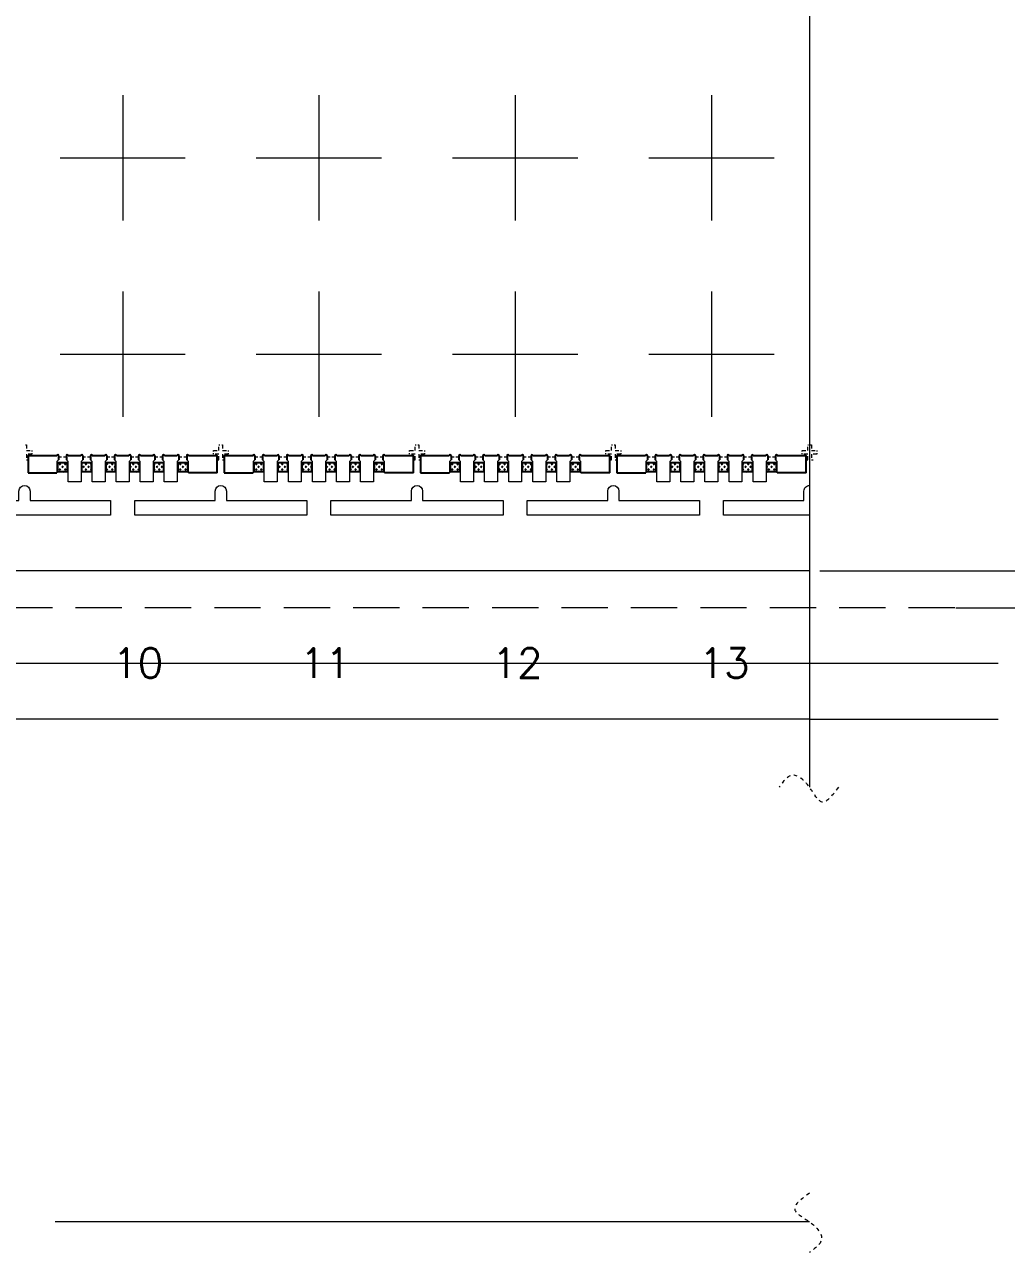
# Model space of a CAD drawing. Extents: x 2505 to 2922, y -308 to -10.
# Drawn here: x 2656.03 to 2682.55, y -166.75 to -133.6 of the extents above; entities that cross this region are included whole.
import ezdxf

# ---------------------------------------------------------------- set-up
doc = ezdxf.new("R2010")
doc.units = 0
doc.header["$LTSCALE"] = 5
doc.header["$MEASUREMENT"] = 0
doc.header["$PDMODE"] = 3
for name, pattern in [('CENTER', [2, 1.25, -0.25, 0.25, -0.25]), ('HIDDEN', [0.375, 0.25, -0.125]), ('HIDDEN2', [4.7625, 3.175, -1.5875])]:
    doc.linetypes.add(name, pattern=pattern)
doc.layers.get('0').update_dxf_attribs({"linetype": 'CONTINUOUS'})
doc.layers.get('Defpoints').update_dxf_attribs({"linetype": 'CONTINUOUS'})
for name, color, linetype in [('1', 7, 'CONTINUOUS'), ('1D', 4, 'CONTINUOUS'), ('DIM', 4, 'CONTINUOUS'), ('PLATING', 3, 'CONTINUOUS'), ('中心线', 1, 'CENTER')]:
    doc.layers.add(name, color=color, linetype=linetype)
doc.styles.get("Standard").update_dxf_attribs({"font": 'romans.shx', "bigfont": 'bigfont.shx'})
doc.dimstyles.new('ISO-25', dxfattribs={"dimtxt": 0.13, "dimasz": 0.12, "dimexe": 0.025, "dimexo": 0.025, "dimgap": 0.025, "dimtad": 1, "dimdsep": 46, "dimtxsty": 'Standard', "dimcen": 2.5, "dimadec": 0, "dimazin": 0, "dimtfac": 1, "dimtmove": 0, "dimatfit": 3, "dimfxl": 1, "dimtfill": 1, "dimarcsym": 0})

# ---------------------------------------------------------------- blocks, each defined once
blk = doc.blocks.new('*D205')
at = {"layer": 'Defpoints', "color": 0}
for p in [(2681.155, -77.349), (2681.155, -149.349), (2699.95, -149.349)]:
    blk.add_point(p, dxfattribs=at)
at = {"layer": 'DIM', "color": 0, "lineweight": 0}
for p, q in [((2681.18, -77.349), (2699.975, -77.349)), ((2699.95, -79.349), (2699.95, -97.646)), ((2699.95, -147.349), (2699.95, -129.053)), ((2681.18, -149.349), (2699.975, -149.349))]:
    blk.add_line(p, q, dxfattribs=at)
at = {"layer": 'DIM', "color": 0}
for points in [[(2700.284, -79.349), (2699.617, -79.349), (2699.95, -77.349)], [(2699.617, -147.349), (2700.284, -147.349), (2699.95, -149.349)]]:
    blk.add_solid(points, dxfattribs=at)
at = {"layer": 'DIM', "color": 0, "lineweight": 0, "insert": (2699.95, -113.349), "char_height": 1.5, "attachment_point": 5, "rotation": 90, "bg_fill": 3, "box_fill_scale": 1.25, "bg_fill_color": 257, "bg_fill_transparency": 0}
blk.add_mtext('72.000%%P0.500(TAPE WIDTH)', dxfattribs=at)

msp = doc.modelspace()

# ---------------------------------------------------------------- hatches: boundary and pattern name
at = {"layer": 'PLATING', "lineweight": -3}
h = msp.add_hatch(dxfattribs=at)
h.set_pattern_fill('CROSS', color=3, scale=0.1)
h.set_pattern_definition([(45, (166.32963, -97.89904), (-0.070710678, 0.070710678), [0.05, -0.05]), (135, (166.36498, -97.89904), (-0.070710678, -0.070710678), [0.05, -0.05])])
h.paths.add_polyline_path([(2658.229, -145.6745), (2658.229, -145.4245), (2658.479, -145.4245), (2658.479, -145.6745)])
h.paths.add_polyline_path([(2657.579, -145.6745), (2657.579, -145.4245), (2657.829, -145.4245), (2657.829, -145.6745)])
h.paths.add_polyline_path([(2659.529, -145.6745), (2659.529, -145.4245), (2659.779, -145.4245), (2659.779, -145.6745)])
h.paths.add_polyline_path([(2656.929, -145.6745), (2656.929, -145.4245), (2657.179, -145.4245), (2657.179, -145.6745)])
h.paths.add_polyline_path([(2660.179, -145.6745), (2660.179, -145.4245), (2660.429, -145.4245), (2660.429, -145.6745)])
h.paths.add_polyline_path([(2658.879, -145.6745), (2658.879, -145.4245), (2659.129, -145.4245), (2659.129, -145.6745)])
h = msp.add_hatch(dxfattribs=at)
h.set_pattern_fill('CROSS', color=3, scale=0.1)
h.set_pattern_definition([(45, (171.62963, -97.89904), (-0.070710678, 0.070710678), [0.05, -0.05]), (135, (171.66498, -97.89904), (-0.070710678, -0.070710678), [0.05, -0.05])])
h.paths.add_polyline_path([(2663.529, -145.6745), (2663.529, -145.4245), (2663.779, -145.4245), (2663.779, -145.6745)])
h.paths.add_polyline_path([(2662.879, -145.6745), (2662.879, -145.4245), (2663.129, -145.4245), (2663.129, -145.6745)])
h.paths.add_polyline_path([(2664.829, -145.6745), (2664.829, -145.4245), (2665.079, -145.4245), (2665.079, -145.6745)])
h.paths.add_polyline_path([(2662.229, -145.6745), (2662.229, -145.4245), (2662.479, -145.4245), (2662.479, -145.6745)])
h.paths.add_polyline_path([(2665.479, -145.6745), (2665.479, -145.4245), (2665.729, -145.4245), (2665.729, -145.6745)])
h.paths.add_polyline_path([(2664.179, -145.6745), (2664.179, -145.4245), (2664.429, -145.4245), (2664.429, -145.6745)])
h = msp.add_hatch(dxfattribs=at)
h.set_pattern_fill('CROSS', color=3, scale=0.1)
h.set_pattern_definition([(45, (176.92963, -97.89904), (-0.070710678, 0.070710678), [0.05, -0.05]), (135, (176.96498, -97.89904), (-0.070710678, -0.070710678), [0.05, -0.05])])
h.paths.add_polyline_path([(2668.829, -145.6745), (2668.829, -145.4245), (2669.079, -145.4245), (2669.079, -145.6745)])
h.paths.add_polyline_path([(2668.179, -145.6745), (2668.179, -145.4245), (2668.429, -145.4245), (2668.429, -145.6745)])
h.paths.add_polyline_path([(2670.129, -145.6745), (2670.129, -145.4245), (2670.379, -145.4245), (2670.379, -145.6745)])
h.paths.add_polyline_path([(2667.529, -145.6745), (2667.529, -145.4245), (2667.779, -145.4245), (2667.779, -145.6745)])
h.paths.add_polyline_path([(2670.779, -145.6745), (2670.779, -145.4245), (2671.029, -145.4245), (2671.029, -145.6745)])
h.paths.add_polyline_path([(2669.479, -145.6745), (2669.479, -145.4245), (2669.729, -145.4245), (2669.729, -145.6745)])
h = msp.add_hatch(dxfattribs=at)
h.set_pattern_fill('CROSS', color=3, scale=0.1)
h.set_pattern_definition([(45, (182.22963, -97.89904), (-0.070710678, 0.070710678), [0.05, -0.05]), (135, (182.26498, -97.89904), (-0.070710678, -0.070710678), [0.05, -0.05])])
h.paths.add_polyline_path([(2674.129, -145.6745), (2674.129, -145.4245), (2674.379, -145.4245), (2674.379, -145.6745)])
h.paths.add_polyline_path([(2673.479, -145.6745), (2673.479, -145.4245), (2673.729, -145.4245), (2673.729, -145.6745)])
h.paths.add_polyline_path([(2675.429, -145.6745), (2675.429, -145.4245), (2675.679, -145.4245), (2675.679, -145.6745)])
h.paths.add_polyline_path([(2672.829, -145.6745), (2672.829, -145.4245), (2673.079, -145.4245), (2673.079, -145.6745)])
h.paths.add_polyline_path([(2676.079, -145.6745), (2676.079, -145.4245), (2676.329, -145.4245), (2676.329, -145.6745)])
h.paths.add_polyline_path([(2674.779, -145.6745), (2674.779, -145.4245), (2675.029, -145.4245), (2675.029, -145.6745)])

# ---------------------------------------------------------------- linework, layer by layer
at = {"color": 6, "lineweight": 0}
msp.add_line((2677.229, -72.9422, -0.0325), (2677.229, -154.1903, -0.0325), dxfattribs=at)
for p, q in [((2656.949, -145.2445, -0.0325), (2656.949, -145.3495, -0.0325)), ((2657.159, -145.2445, -0.0325), (2657.159, -145.3495, -0.0325)), ((2657.599, -145.2445, -0.0325), (2657.599, -145.3495, -0.0325)), ((2657.809, -145.2445, -0.0325), (2657.809, -145.3495, -0.0325)), ((2658.249, -145.2445, -0.0325), (2658.249, -145.3495, -0.0325)), ((2658.459, -145.2445, -0.0325), (2658.459, -145.3495, -0.0325)), ((2658.899, -145.2445, -0.0325), (2658.899, -145.3495, -0.0325)), ((2659.109, -145.2445, -0.0325), (2659.109, -145.3495, -0.0325)), ((2659.549, -145.2445, -0.0325), (2659.549, -145.3495, -0.0325)), ((2659.759, -145.2445, -0.0325), (2659.759, -145.3495, -0.0325)), ((2660.199, -145.2445, -0.0325), (2660.199, -145.3495, -0.0325)), ((2660.409, -145.2445, -0.0325), (2660.409, -145.3495, -0.0325)), ((2662.249, -145.2445, -0.0325), (2662.249, -145.3495, -0.0325)), ((2662.459, -145.2445, -0.0325), (2662.459, -145.3495, -0.0325)), ((2662.899, -145.2445, -0.0325), (2662.899, -145.3495, -0.0325)), ((2663.109, -145.2445, -0.0325), (2663.109, -145.3495, -0.0325)), ((2663.549, -145.2445, -0.0325), (2663.549, -145.3495, -0.0325)), ((2663.759, -145.2445, -0.0325), (2663.759, -145.3495, -0.0325)), ((2664.199, -145.2445, -0.0325), (2664.199, -145.3495, -0.0325)), ((2664.409, -145.2445, -0.0325), (2664.409, -145.3495, -0.0325)), ((2664.849, -145.2445, -0.0325), (2664.849, -145.3495, -0.0325)), ((2665.059, -145.2445, -0.0325), (2665.059, -145.3495, -0.0325)), ((2665.499, -145.2445, -0.0325), (2665.499, -145.3495, -0.0325)), ((2665.709, -145.2445, -0.0325), (2665.709, -145.3495, -0.0325)), ((2667.549, -145.2445, -0.0325), (2667.549, -145.3495, -0.0325)), ((2667.759, -145.2445, -0.0325), (2667.759, -145.3495, -0.0325)), ((2668.199, -145.2445, -0.0325), (2668.199, -145.3495, -0.0325)), ((2668.409, -145.2445, -0.0325), (2668.409, -145.3495, -0.0325)), ((2668.849, -145.2445, -0.0325), (2668.849, -145.3495, -0.0325)), ((2669.059, -145.2445, -0.0325), (2669.059, -145.3495, -0.0325)), ((2669.499, -145.2445, -0.0325), (2669.499, -145.3495, -0.0325)), ((2669.709, -145.2445, -0.0325), (2669.709, -145.3495, -0.0325)), ((2670.149, -145.2445, -0.0325), (2670.149, -145.3495, -0.0325)), ((2670.359, -145.2445, -0.0325), (2670.359, -145.3495, -0.0325)), ((2670.799, -145.2445, -0.0325), (2670.799, -145.3495, -0.0325)), ((2671.009, -145.2445, -0.0325), (2671.009, -145.3495, -0.0325)), ((2672.849, -145.2445, -0.0325), (2672.849, -145.3495, -0.0325)), ((2673.059, -145.2445, -0.0325), (2673.059, -145.3495, -0.0325)), ((2673.499, -145.2445, -0.0325), (2673.499, -145.3495, -0.0325)), ((2673.709, -145.2445, -0.0325), (2673.709, -145.3495, -0.0325)), ((2674.149, -145.2445, -0.0325), (2674.149, -145.3495, -0.0325)), ((2674.359, -145.2445, -0.0325), (2674.359, -145.3495, -0.0325)), ((2674.799, -145.2445, -0.0325), (2674.799, -145.3495, -0.0325)), ((2675.009, -145.2445, -0.0325), (2675.009, -145.3495, -0.0325)), ((2675.449, -145.2445, -0.0325), (2675.449, -145.3495, -0.0325)), ((2675.659, -145.2445, -0.0325), (2675.659, -145.3495, -0.0325)), ((2676.099, -145.2445, -0.0325), (2676.099, -145.3495, -0.0325)), ((2676.309, -145.2445, -0.0325), (2676.309, -145.3495, -0.0325)), ((2656.124, -145.6995, -0.0325), (2656.904, -145.6995, -0.0325)), ((2661.234, -145.6995, -0.0325), (2660.454, -145.6995, -0.0325)), ((2661.424, -145.6995, -0.0325), (2662.204, -145.6995, -0.0325)), ((2666.534, -145.6995, -0.0325), (2665.754, -145.6995, -0.0325)), ((2666.724, -145.6995, -0.0325), (2667.504, -145.6995, -0.0325)), ((2671.834, -145.6995, -0.0325), (2671.054, -145.6995, -0.0325)), ((2672.024, -145.6995, -0.0325), (2672.804, -145.6995, -0.0325)), ((2677.134, -145.6995, -0.0325), (2676.354, -145.6995, -0.0325))]:
    msp.add_line(p, q)
at = {"lineweight": 0, "elevation": -0.0325}
for points in [[(2677.229, -152.3495), (2601.729, -152.3495), (2600.729, -151.3495), (2600.729, -140.8495), (2601.329, -140.8495, 0.4142136), (2601.729, -140.4495), (2601.729, -121.2495, 0.4142136), (2601.329, -120.8495), (2600.729, -120.8495), (2600.729, -105.8495), (2601.329, -105.8495, 0.4142136), (2601.729, -105.4495), (2601.729, -86.2495, 0.4142136), (2601.329, -85.8495), (2600.729, -85.8495), (2600.729, -75.3495), (2601.729, -74.3495), (2677.229, -74.3495)], [(2677.229, -146.8495), (2674.904, -146.8495), (2674.904, -146.4495), (2677.079, -146.4495), (2677.079, -146.1945, -0.4142136), (2677.229, -146.0445, -0.4142136)]]:
    msp.add_lwpolyline(points, format="xyb", dxfattribs=at)
at = {"color": 1, "lineweight": 0, "elevation": -0.0325}
msp.add_lwpolyline([(2677.229, -148.3495), (2605.229, -148.3495), (2605.229, -78.3495), (2677.229, -78.3495)], dxfattribs=at)
at = {"elevation": -0.0325}
for points in [[(2656.899, -145.2445), (2656.124, -145.2445), (2656.124, -145.6995)], [(2657.549, -145.2445), (2657.209, -145.2445)], [(2658.199, -145.2445), (2657.859, -145.2445)], [(2658.849, -145.2445), (2658.509, -145.2445)], [(2659.499, -145.2445), (2659.159, -145.2445)], [(2660.149, -145.2445), (2659.809, -145.2445)], [(2661.234, -145.6995), (2661.234, -145.2445), (2660.459, -145.2445)], [(2662.199, -145.2445), (2661.424, -145.2445), (2661.424, -145.6995)], [(2662.849, -145.2445), (2662.509, -145.2445)], [(2663.499, -145.2445), (2663.159, -145.2445)], [(2664.149, -145.2445), (2663.809, -145.2445)], [(2664.799, -145.2445), (2664.459, -145.2445)], [(2665.449, -145.2445), (2665.109, -145.2445)], [(2666.534, -145.6995), (2666.534, -145.2445), (2665.759, -145.2445)], [(2667.499, -145.2445), (2666.724, -145.2445), (2666.724, -145.6995)], [(2668.149, -145.2445), (2667.809, -145.2445)], [(2668.799, -145.2445), (2668.459, -145.2445)], [(2669.449, -145.2445), (2669.109, -145.2445)], [(2670.099, -145.2445), (2669.759, -145.2445)], [(2670.749, -145.2445), (2670.409, -145.2445)], [(2671.834, -145.6995), (2671.834, -145.2445), (2671.059, -145.2445)], [(2672.799, -145.2445), (2672.024, -145.2445), (2672.024, -145.6995)], [(2673.449, -145.2445), (2673.109, -145.2445)], [(2674.099, -145.2445), (2673.759, -145.2445)], [(2674.749, -145.2445), (2674.409, -145.2445)], [(2675.399, -145.2445), (2675.059, -145.2445)], [(2676.049, -145.2445), (2675.709, -145.2445)], [(2677.134, -145.6995), (2677.134, -145.2445), (2676.359, -145.2445)]]:
    msp.add_lwpolyline(points, dxfattribs=at)
at = {"lineweight": 0, "elevation": -0.0325}
for points in [[(2655.879, -146.1945, -1), (2656.179, -146.1945), (2656.179, -146.4495), (2658.354, -146.4495), (2658.354, -146.8495), (2653.704, -146.8495), (2653.704, -146.4495), (2655.879, -146.4495)], [(2661.179, -146.1945, -1), (2661.479, -146.1945), (2661.479, -146.4495), (2663.654, -146.4495), (2663.654, -146.8495), (2659.004, -146.8495), (2659.004, -146.4495), (2661.179, -146.4495)], [(2666.479, -146.1945, -1), (2666.779, -146.1945), (2666.779, -146.4495), (2668.954, -146.4495), (2668.954, -146.8495), (2664.304, -146.8495), (2664.304, -146.4495), (2666.479, -146.4495)], [(2671.779, -146.1945, -1), (2672.079, -146.1945), (2672.079, -146.4495), (2674.254, -146.4495), (2674.254, -146.8495), (2669.604, -146.8495), (2669.604, -146.4495), (2671.779, -146.4495)]]:
    msp.add_lwpolyline(points, format="xyb", close=True, dxfattribs=at)
for centre in [(2656.924, -145.2445, -0.0325), (2657.184, -145.2445, -0.0325), (2657.574, -145.2445, -0.0325), (2657.834, -145.2445, -0.0325), (2658.224, -145.2445, -0.0325), (2658.484, -145.2445, -0.0325), (2658.874, -145.2445, -0.0325), (2659.134, -145.2445, -0.0325), (2659.524, -145.2445, -0.0325), (2659.784, -145.2445, -0.0325), (2660.174, -145.2445, -0.0325), (2660.434, -145.2445, -0.0325), (2662.224, -145.2445, -0.0325), (2662.484, -145.2445, -0.0325), (2662.874, -145.2445, -0.0325), (2663.134, -145.2445, -0.0325), (2663.524, -145.2445, -0.0325), (2663.784, -145.2445, -0.0325), (2664.174, -145.2445, -0.0325), (2664.434, -145.2445, -0.0325), (2664.824, -145.2445, -0.0325), (2665.084, -145.2445, -0.0325), (2665.474, -145.2445, -0.0325), (2665.734, -145.2445, -0.0325), (2667.524, -145.2445, -0.0325), (2667.784, -145.2445, -0.0325), (2668.174, -145.2445, -0.0325), (2668.434, -145.2445, -0.0325), (2668.824, -145.2445, -0.0325), (2669.084, -145.2445, -0.0325), (2669.474, -145.2445, -0.0325), (2669.734, -145.2445, -0.0325), (2670.124, -145.2445, -0.0325), (2670.384, -145.2445, -0.0325), (2670.774, -145.2445, -0.0325), (2671.034, -145.2445, -0.0325), (2672.824, -145.2445, -0.0325), (2673.084, -145.2445, -0.0325), (2673.474, -145.2445, -0.0325), (2673.734, -145.2445, -0.0325), (2674.124, -145.2445, -0.0325), (2674.384, -145.2445, -0.0325), (2674.774, -145.2445, -0.0325), (2675.034, -145.2445, -0.0325), (2675.424, -145.2445, -0.0325), (2675.684, -145.2445, -0.0325), (2676.074, -145.2445, -0.0325), (2676.334, -145.2445, -0.0325)]:
    msp.add_arc(centre, 0.025, 0, 180)
at = {"layer": '1', "color": 0, "lineweight": 0}
for p, q in [((2656.949, -145.3495, -0.0325), (2656.904, -145.3995, -0.0325)), ((2656.904, -145.3995, -0.0325), (2656.904, -145.6995, -0.0325)), ((2657.159, -145.3495, -0.0325), (2657.204, -145.3995, -0.0325)), ((2657.204, -145.9495, -0.0325), (2657.204, -145.3995, -0.0325)), ((2657.599, -145.3495, -0.0325), (2657.554, -145.3995, -0.0325)), ((2657.554, -145.3995, -0.0325), (2657.554, -145.9495, -0.0325)), ((2657.809, -145.3495, -0.0325), (2657.854, -145.3995, -0.0325)), ((2657.854, -145.9495, -0.0325), (2657.854, -145.3995, -0.0325)), ((2658.249, -145.3495, -0.0325), (2658.204, -145.3995, -0.0325)), ((2658.204, -145.3995, -0.0325), (2658.204, -145.9495, -0.0325)), ((2658.459, -145.3495, -0.0325), (2658.504, -145.3995, -0.0325)), ((2658.504, -145.9495, -0.0325), (2658.504, -145.3995, -0.0325)), ((2658.899, -145.3495, -0.0325), (2658.854, -145.3995, -0.0325)), ((2658.854, -145.3995, -0.0325), (2658.854, -145.9495, -0.0325)), ((2659.109, -145.3495, -0.0325), (2659.154, -145.3995, -0.0325)), ((2659.154, -145.9495, -0.0325), (2659.154, -145.3995, -0.0325)), ((2659.549, -145.3495, -0.0325), (2659.504, -145.3995, -0.0325)), ((2659.504, -145.3995, -0.0325), (2659.504, -145.9495, -0.0325)), ((2659.759, -145.3495, -0.0325), (2659.804, -145.3995, -0.0325)), ((2659.804, -145.9495, -0.0325), (2659.804, -145.3995, -0.0325)), ((2660.199, -145.3495, -0.0325), (2660.154, -145.3995, -0.0325)), ((2660.154, -145.3995, -0.0325), (2660.154, -145.9495, -0.0325)), ((2660.409, -145.3495, -0.0325), (2660.454, -145.3995, -0.0325)), ((2660.454, -145.6995, -0.0325), (2660.454, -145.3995, -0.0325)), ((2662.249, -145.3495, -0.0325), (2662.204, -145.3995, -0.0325)), ((2662.204, -145.3995, -0.0325), (2662.204, -145.6995, -0.0325)), ((2662.459, -145.3495, -0.0325), (2662.504, -145.3995, -0.0325)), ((2662.504, -145.9495, -0.0325), (2662.504, -145.3995, -0.0325)), ((2662.899, -145.3495, -0.0325), (2662.854, -145.3995, -0.0325)), ((2662.854, -145.3995, -0.0325), (2662.854, -145.9495, -0.0325)), ((2663.109, -145.3495, -0.0325), (2663.154, -145.3995, -0.0325)), ((2663.154, -145.9495, -0.0325), (2663.154, -145.3995, -0.0325)), ((2663.549, -145.3495, -0.0325), (2663.504, -145.3995, -0.0325)), ((2663.504, -145.3995, -0.0325), (2663.504, -145.9495, -0.0325)), ((2663.759, -145.3495, -0.0325), (2663.804, -145.3995, -0.0325)), ((2663.804, -145.9495, -0.0325), (2663.804, -145.3995, -0.0325)), ((2664.199, -145.3495, -0.0325), (2664.154, -145.3995, -0.0325)), ((2664.154, -145.3995, -0.0325), (2664.154, -145.9495, -0.0325)), ((2664.409, -145.3495, -0.0325), (2664.454, -145.3995, -0.0325)), ((2664.454, -145.9495, -0.0325), (2664.454, -145.3995, -0.0325)), ((2664.849, -145.3495, -0.0325), (2664.804, -145.3995, -0.0325)), ((2664.804, -145.3995, -0.0325), (2664.804, -145.9495, -0.0325)), ((2665.059, -145.3495, -0.0325), (2665.104, -145.3995, -0.0325)), ((2665.104, -145.9495, -0.0325), (2665.104, -145.3995, -0.0325)), ((2665.499, -145.3495, -0.0325), (2665.454, -145.3995, -0.0325)), ((2665.454, -145.3995, -0.0325), (2665.454, -145.9495, -0.0325)), ((2665.709, -145.3495, -0.0325), (2665.754, -145.3995, -0.0325)), ((2665.754, -145.6995, -0.0325), (2665.754, -145.3995, -0.0325)), ((2667.549, -145.3495, -0.0325), (2667.504, -145.3995, -0.0325)), ((2667.504, -145.3995, -0.0325), (2667.504, -145.6995, -0.0325)), ((2667.759, -145.3495, -0.0325), (2667.804, -145.3995, -0.0325)), ((2667.804, -145.9495, -0.0325), (2667.804, -145.3995, -0.0325)), ((2668.199, -145.3495, -0.0325), (2668.154, -145.3995, -0.0325)), ((2668.154, -145.3995, -0.0325), (2668.154, -145.9495, -0.0325)), ((2668.409, -145.3495, -0.0325), (2668.454, -145.3995, -0.0325)), ((2668.454, -145.9495, -0.0325), (2668.454, -145.3995, -0.0325)), ((2668.849, -145.3495, -0.0325), (2668.804, -145.3995, -0.0325)), ((2668.804, -145.3995, -0.0325), (2668.804, -145.9495, -0.0325)), ((2669.059, -145.3495, -0.0325), (2669.104, -145.3995, -0.0325)), ((2669.104, -145.9495, -0.0325), (2669.104, -145.3995, -0.0325)), ((2669.499, -145.3495, -0.0325), (2669.454, -145.3995, -0.0325)), ((2669.454, -145.3995, -0.0325), (2669.454, -145.9495, -0.0325)), ((2669.709, -145.3495, -0.0325), (2669.754, -145.3995, -0.0325)), ((2669.754, -145.9495, -0.0325), (2669.754, -145.3995, -0.0325)), ((2670.149, -145.3495, -0.0325), (2670.104, -145.3995, -0.0325)), ((2670.104, -145.3995, -0.0325), (2670.104, -145.9495, -0.0325)), ((2670.359, -145.3495, -0.0325), (2670.404, -145.3995, -0.0325)), ((2670.404, -145.9495, -0.0325), (2670.404, -145.3995, -0.0325)), ((2670.799, -145.3495, -0.0325), (2670.754, -145.3995, -0.0325)), ((2670.754, -145.3995, -0.0325), (2670.754, -145.9495, -0.0325)), ((2671.009, -145.3495, -0.0325), (2671.054, -145.3995, -0.0325)), ((2671.054, -145.6995, -0.0325), (2671.054, -145.3995, -0.0325)), ((2672.849, -145.3495, -0.0325), (2672.804, -145.3995, -0.0325)), ((2672.804, -145.3995, -0.0325), (2672.804, -145.6995, -0.0325)), ((2673.059, -145.3495, -0.0325), (2673.104, -145.3995, -0.0325)), ((2673.104, -145.9495, -0.0325), (2673.104, -145.3995, -0.0325)), ((2673.499, -145.3495, -0.0325), (2673.454, -145.3995, -0.0325)), ((2673.454, -145.3995, -0.0325), (2673.454, -145.9495, -0.0325)), ((2673.709, -145.3495, -0.0325), (2673.754, -145.3995, -0.0325)), ((2673.754, -145.9495, -0.0325), (2673.754, -145.3995, -0.0325)), ((2674.149, -145.3495, -0.0325), (2674.104, -145.3995, -0.0325)), ((2674.104, -145.3995, -0.0325), (2674.104, -145.9495, -0.0325)), ((2674.359, -145.3495, -0.0325), (2674.404, -145.3995, -0.0325)), ((2674.404, -145.9495, -0.0325), (2674.404, -145.3995, -0.0325)), ((2674.799, -145.3495, -0.0325), (2674.754, -145.3995, -0.0325)), ((2674.754, -145.3995, -0.0325), (2674.754, -145.9495, -0.0325)), ((2675.009, -145.3495, -0.0325), (2675.054, -145.3995, -0.0325)), ((2675.054, -145.9495, -0.0325), (2675.054, -145.3995, -0.0325)), ((2675.449, -145.3495, -0.0325), (2675.404, -145.3995, -0.0325)), ((2675.404, -145.3995, -0.0325), (2675.404, -145.9495, -0.0325)), ((2675.659, -145.3495, -0.0325), (2675.704, -145.3995, -0.0325)), ((2675.704, -145.9495, -0.0325), (2675.704, -145.3995, -0.0325)), ((2676.099, -145.3495, -0.0325), (2676.054, -145.3995, -0.0325)), ((2676.054, -145.3995, -0.0325), (2676.054, -145.9495, -0.0325)), ((2676.309, -145.3495, -0.0325), (2676.354, -145.3995, -0.0325)), ((2676.354, -145.6995, -0.0325), (2676.354, -145.3995, -0.0325)), ((2657.554, -145.9495, -0.0325), (2657.204, -145.9495, -0.0325)), ((2658.204, -145.9495, -0.0325), (2657.854, -145.9495, -0.0325)), ((2658.854, -145.9495, -0.0325), (2658.504, -145.9495, -0.0325)), ((2659.504, -145.9495, -0.0325), (2659.154, -145.9495, -0.0325)), ((2660.154, -145.9495, -0.0325), (2659.804, -145.9495, -0.0325)), ((2662.854, -145.9495, -0.0325), (2662.504, -145.9495, -0.0325)), ((2663.504, -145.9495, -0.0325), (2663.154, -145.9495, -0.0325)), ((2664.154, -145.9495, -0.0325), (2663.804, -145.9495, -0.0325)), ((2664.804, -145.9495, -0.0325), (2664.454, -145.9495, -0.0325)), ((2665.454, -145.9495, -0.0325), (2665.104, -145.9495, -0.0325)), ((2668.154, -145.9495, -0.0325), (2667.804, -145.9495, -0.0325)), ((2668.804, -145.9495, -0.0325), (2668.454, -145.9495, -0.0325)), ((2669.454, -145.9495, -0.0325), (2669.104, -145.9495, -0.0325)), ((2670.104, -145.9495, -0.0325), (2669.754, -145.9495, -0.0325)), ((2670.754, -145.9495, -0.0325), (2670.404, -145.9495, -0.0325)), ((2673.454, -145.9495, -0.0325), (2673.104, -145.9495, -0.0325)), ((2674.104, -145.9495, -0.0325), (2673.754, -145.9495, -0.0325)), ((2674.754, -145.9495, -0.0325), (2674.404, -145.9495, -0.0325)), ((2675.404, -145.9495, -0.0325), (2675.054, -145.9495, -0.0325)), ((2676.054, -145.9495, -0.0325), (2675.704, -145.9495, -0.0325))]:
    msp.add_line(p, q, dxfattribs=at)
at = {"layer": '1D', "color": 4, "linetype": 'HIDDEN', "lineweight": 0}
msp.add_line((2681.155, -149.3495, -0.0325), (2600.729, -149.3495, -0.0325), dxfattribs=at)
at = {"layer": '1D', "color": 4, "linetype": 'HIDDEN', "lineweight": 0, "ltscale": 0.05, "elevation": -0.0325}
for points in [[(2656.054, -144.9495), (2656.079, -144.9495), (2656.079, -145.0995), (2656.229, -145.0995), (2656.229, -145.1245)], [(2661.129, -145.1245), (2661.129, -145.0995), (2661.279, -145.0995), (2661.279, -144.9495), (2661.304, -144.9495)], [(2661.354, -144.9495), (2661.379, -144.9495), (2661.379, -145.0995), (2661.529, -145.0995), (2661.529, -145.1245)], [(2666.429, -145.1245), (2666.429, -145.0995), (2666.579, -145.0995), (2666.579, -144.9495), (2666.604, -144.9495)], [(2666.654, -144.9495), (2666.679, -144.9495), (2666.679, -145.0995), (2666.829, -145.0995), (2666.829, -145.1245)], [(2671.729, -145.1245), (2671.729, -145.0995), (2671.879, -145.0995), (2671.879, -144.9495), (2671.904, -144.9495)], [(2671.954, -144.9495), (2671.979, -144.9495), (2671.979, -145.0995), (2672.129, -145.0995), (2672.129, -145.1245)], [(2677.029, -145.1245), (2677.029, -145.0995), (2677.179, -145.0995), (2677.179, -144.9495), (2677.204, -144.9495)], [(2677.254, -144.9495), (2677.279, -144.9495), (2677.279, -145.0995), (2677.429, -145.0995), (2677.429, -145.1245)], [(2656.229, -145.1745), (2656.229, -145.1995), (2656.079, -145.1995), (2656.079, -145.3495), (2656.124, -145.3495)], [(2661.234, -145.3495), (2661.279, -145.3495), (2661.279, -145.1995), (2661.129, -145.1995), (2661.129, -145.1745)], [(2661.529, -145.1745), (2661.529, -145.1995), (2661.379, -145.1995), (2661.379, -145.3495), (2661.424, -145.3495)], [(2666.534, -145.3495), (2666.579, -145.3495), (2666.579, -145.1995), (2666.429, -145.1995), (2666.429, -145.1745)], [(2666.829, -145.1745), (2666.829, -145.1995), (2666.679, -145.1995), (2666.679, -145.3495), (2666.724, -145.3495)], [(2671.834, -145.3495), (2671.879, -145.3495), (2671.879, -145.1995), (2671.729, -145.1995), (2671.729, -145.1745)], [(2672.129, -145.1745), (2672.129, -145.1995), (2671.979, -145.1995), (2671.979, -145.3495), (2672.024, -145.3495)], [(2677.134, -145.3495), (2677.179, -145.3495), (2677.179, -145.1995), (2677.029, -145.1995), (2677.029, -145.1745)], [(2677.429, -145.1745), (2677.429, -145.1995), (2677.279, -145.1995), (2677.279, -145.3495), (2677.324, -145.3495)]]:
    msp.add_lwpolyline(points, dxfattribs=at)
at = {"layer": '1D', "linetype": 'HIDDEN2', "lineweight": 13, "ltscale": 0.005, "elevation": -0.0325}
for points in [[(2656.949, -145.2695), (2657.029, -145.2695)], [(2657.079, -145.2695), (2657.159, -145.2695)], [(2657.599, -145.2695), (2657.679, -145.2695)], [(2657.729, -145.2695), (2657.809, -145.2695)], [(2658.249, -145.2695), (2658.329, -145.2695)], [(2658.379, -145.2695), (2658.459, -145.2695)], [(2658.899, -145.2695), (2658.979, -145.2695)], [(2659.029, -145.2695), (2659.109, -145.2695)], [(2659.549, -145.2695), (2659.629, -145.2695)], [(2659.679, -145.2695), (2659.759, -145.2695)], [(2660.199, -145.2695), (2660.279, -145.2695)], [(2660.329, -145.2695), (2660.409, -145.2695)], [(2662.249, -145.2695), (2662.329, -145.2695)], [(2662.379, -145.2695), (2662.459, -145.2695)], [(2662.899, -145.2695), (2662.979, -145.2695)], [(2663.029, -145.2695), (2663.109, -145.2695)], [(2663.549, -145.2695), (2663.629, -145.2695)], [(2663.679, -145.2695), (2663.759, -145.2695)], [(2664.199, -145.2695), (2664.279, -145.2695)], [(2664.329, -145.2695), (2664.409, -145.2695)], [(2664.849, -145.2695), (2664.929, -145.2695)], [(2664.979, -145.2695), (2665.059, -145.2695)], [(2665.499, -145.2695), (2665.579, -145.2695)], [(2665.629, -145.2695), (2665.709, -145.2695)], [(2667.549, -145.2695), (2667.629, -145.2695)], [(2667.679, -145.2695), (2667.759, -145.2695)], [(2668.199, -145.2695), (2668.279, -145.2695)], [(2668.329, -145.2695), (2668.409, -145.2695)], [(2668.849, -145.2695), (2668.929, -145.2695)], [(2668.979, -145.2695), (2669.059, -145.2695)], [(2669.499, -145.2695), (2669.579, -145.2695)], [(2669.629, -145.2695), (2669.709, -145.2695)], [(2670.149, -145.2695), (2670.229, -145.2695)], [(2670.279, -145.2695), (2670.359, -145.2695)], [(2670.799, -145.2695), (2670.879, -145.2695)], [(2670.929, -145.2695), (2671.009, -145.2695)], [(2672.849, -145.2695), (2672.929, -145.2695)], [(2672.979, -145.2695), (2673.059, -145.2695)], [(2673.499, -145.2695), (2673.579, -145.2695)], [(2673.629, -145.2695), (2673.709, -145.2695)], [(2674.149, -145.2695), (2674.229, -145.2695)], [(2674.279, -145.2695), (2674.359, -145.2695)], [(2674.799, -145.2695), (2674.879, -145.2695)], [(2674.929, -145.2695), (2675.009, -145.2695)], [(2675.449, -145.2695), (2675.529, -145.2695)], [(2675.579, -145.2695), (2675.659, -145.2695)], [(2676.099, -145.2695), (2676.179, -145.2695)], [(2676.229, -145.2695), (2676.309, -145.2695)]]:
    msp.add_lwpolyline(points, dxfattribs=at)
at = {"layer": '1D', "color": 4, "linetype": 'HIDDEN', "lineweight": 0, "ltscale": 0.05}
for points in [[(2678.0076, -154.1903, -0.0325), (2677.5668, -154.5898, -0.0325), (2677.229, -154.1903, -0.0325), (2676.7519, -153.8677, -0.0325), (2676.4046, -154.1903, -0.0325)], [(2677.229, -165.1439, -0.0325), (2676.8295, -165.5848, -0.0325), (2677.229, -165.9225, -0.0325), (2677.5516, -166.3997, -0.0325), (2677.229, -166.747, -0.0325)]]:
    msp.add_spline(points, degree=3, dxfattribs=at)
at = {"layer": 'DIM', "lineweight": 0}
for p, q in [((2677.5104, -148.3495, -0.0325), (2695.434, -148.3495, -0.0325)), ((2638.324, -150.8375, -0.0325), (2682.3266, -150.8375, -0.0325)), ((2677.229, -152.3495, -0.0325), (2682.3266, -152.3495, -0.0325)), ((2677.229, -165.9225, -0.0325), (2656.852, -165.9225, -0.0325))]:
    msp.add_line(p, q, dxfattribs=at)
at = {"layer": 'PLATING', "color": 3, "lineweight": -3, "elevation": -0.0325}
for points in [[(2656.929, -145.4245), (2657.179, -145.4245), (2657.179, -145.6745), (2656.929, -145.6745)], [(2657.579, -145.4245), (2657.829, -145.4245), (2657.829, -145.6745), (2657.579, -145.6745)], [(2658.229, -145.4245), (2658.479, -145.4245), (2658.479, -145.6745), (2658.229, -145.6745)], [(2658.879, -145.4245), (2659.129, -145.4245), (2659.129, -145.6745), (2658.879, -145.6745)], [(2659.529, -145.4245), (2659.779, -145.4245), (2659.779, -145.6745), (2659.529, -145.6745)], [(2660.179, -145.4245), (2660.429, -145.4245), (2660.429, -145.6745), (2660.179, -145.6745)], [(2662.229, -145.4245), (2662.479, -145.4245), (2662.479, -145.6745), (2662.229, -145.6745)], [(2662.879, -145.4245), (2663.129, -145.4245), (2663.129, -145.6745), (2662.879, -145.6745)], [(2663.529, -145.4245), (2663.779, -145.4245), (2663.779, -145.6745), (2663.529, -145.6745)], [(2664.179, -145.4245), (2664.429, -145.4245), (2664.429, -145.6745), (2664.179, -145.6745)], [(2664.829, -145.4245), (2665.079, -145.4245), (2665.079, -145.6745), (2664.829, -145.6745)], [(2665.479, -145.4245), (2665.729, -145.4245), (2665.729, -145.6745), (2665.479, -145.6745)], [(2667.529, -145.4245), (2667.779, -145.4245), (2667.779, -145.6745), (2667.529, -145.6745)], [(2668.179, -145.4245), (2668.429, -145.4245), (2668.429, -145.6745), (2668.179, -145.6745)], [(2668.829, -145.4245), (2669.079, -145.4245), (2669.079, -145.6745), (2668.829, -145.6745)], [(2669.479, -145.4245), (2669.729, -145.4245), (2669.729, -145.6745), (2669.479, -145.6745)], [(2670.129, -145.4245), (2670.379, -145.4245), (2670.379, -145.6745), (2670.129, -145.6745)], [(2670.779, -145.4245), (2671.029, -145.4245), (2671.029, -145.6745), (2670.779, -145.6745)], [(2672.829, -145.4245), (2673.079, -145.4245), (2673.079, -145.6745), (2672.829, -145.6745)], [(2673.479, -145.4245), (2673.729, -145.4245), (2673.729, -145.6745), (2673.479, -145.6745)], [(2674.129, -145.4245), (2674.379, -145.4245), (2674.379, -145.6745), (2674.129, -145.6745)], [(2674.779, -145.4245), (2675.029, -145.4245), (2675.029, -145.6745), (2674.779, -145.6745)], [(2675.429, -145.4245), (2675.679, -145.4245), (2675.679, -145.6745), (2675.429, -145.6745)], [(2676.079, -145.4245), (2676.329, -145.4245), (2676.329, -145.6745), (2676.079, -145.6745)]]:
    msp.add_lwpolyline(points, close=True, dxfattribs=at)
at = {"layer": '中心线', "linetype": 'CENTER', "lineweight": 0}
for p, q in [((2658.679, -135.5087, -0.0325), (2658.679, -138.8902, -0.0325)), ((2663.979, -135.5087, -0.0325), (2663.979, -138.8902, -0.0325)), ((2669.279, -135.5087, -0.0325), (2669.279, -138.8902, -0.0325)), ((2674.579, -135.5087, -0.0325), (2674.579, -138.8902, -0.0325)), ((2656.9883, -137.1995, -0.0325), (2660.3698, -137.1995, -0.0325)), ((2662.2883, -137.1995, -0.0325), (2665.6698, -137.1995, -0.0325)), ((2667.5883, -137.1995, -0.0325), (2670.9698, -137.1995, -0.0325)), ((2672.8883, -137.1995, -0.0325), (2676.2698, -137.1995, -0.0325)), ((2658.679, -140.8087, -0.0325), (2658.679, -144.1902, -0.0325)), ((2663.979, -140.8087, -0.0325), (2663.979, -144.1902, -0.0325)), ((2669.279, -140.8087, -0.0325), (2669.279, -144.1902, -0.0325)), ((2674.579, -140.8087, -0.0325), (2674.579, -144.1902, -0.0325)), ((2656.9883, -142.4995, -0.0325), (2660.3698, -142.4995, -0.0325)), ((2662.2883, -142.4995, -0.0325), (2665.6698, -142.4995, -0.0325)), ((2667.5883, -142.4995, -0.0325), (2670.9698, -142.4995, -0.0325)), ((2672.8883, -142.4995, -0.0325), (2676.2698, -142.4995, -0.0325))]:
    msp.add_line(p, q, dxfattribs=at)

# ---------------------------------------------------------------- texts
at = {"layer": 'DIM', "color": 1, "lineweight": 0, "char_height": 0.8, "attachment_point": 5}
for s, insert in [('{\\Fsimplex|c134;10}', (2659.0886, -150.8375, -0.0325)), ('{\\Fsimplex|c134;11}', (2664.1492, -150.8375, -0.0325)), ('{\\Fsimplex|c134;12}', (2669.3323, -150.8375, -0.0325)), ('{\\Fsimplex|c134;13}', (2674.9235, -150.8375, -0.0325))]:
    msp.add_mtext(s, dxfattribs=dict(at, insert=insert))

# ---------------------------------------------------------------- next in the draw order: dimensions: what is measured, and where the dimension line sits
at = {"layer": 'DIM', "lineweight": 0}
dim = msp.add_linear_dim(base=(2699.9504, -149.3495), p1=(2681.155, -77.3495, -0.0325), p2=(2681.155, -149.3495, -0.0325), angle=90, text='<>%%P0.500(TAPE WIDTH)', dimstyle='ISO-25', override={"dimtxt": 1.5, "dimasz": 2, "dimtad": 0, "dimdec": 3, "dimzin": 0, "dimtxsty": 'Standard', "dimfxl": 0.0072, "dimtfill": 1, "dimtfillclr": 0, "dimlwd": 0, "dimlwe": 0, "dimarcsym": 2}, dxfattribs=at)
dim.commit()
dim.dimension.update_dxf_attribs({"geometry": '*D205', "text_midpoint": (2699.9504, -113.3495)})

doc.saveas('drawing.dxf')
